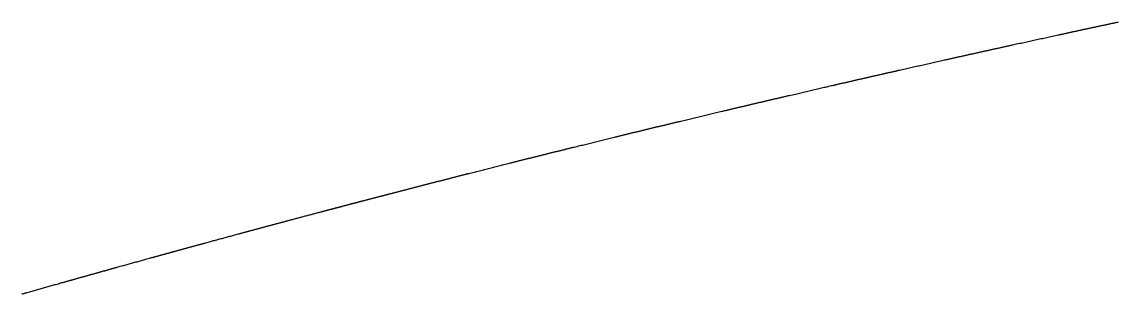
# Model space of a CAD drawing. Header units: millimetres. Extents: x 0 to 610, y 0 to 457.
# Drawn here: x 25.321 to 27.268, y 97.096 to 97.58 of the extents above; entities that cross this region are included whole.
import ezdxf

# ---------------------------------------------------------------- set-up
doc = ezdxf.new("R2010")
doc.units = ezdxf.units.MM
doc.layers.add('TEST_CUT_FIRST', color=1, linetype='Continuous')

msp = doc.modelspace()

# ---------------------------------------------------------------- linework, layer by layer
at = {"layer": 'TEST_CUT_FIRST'}
msp.add_lwpolyline([(25.32022, 97.09643), (25.3213, 97.09673), (25.32237, 97.09704), (25.3234, 97.09733), (25.32434, 97.0976), (25.32521, 97.09784), (25.32609, 97.09809), (25.32713, 97.09839), (25.32847, 97.09877), (25.3302, 97.09926), (25.33222, 97.09984), (25.3344, 97.10045), (25.3366, 97.10108), (25.33872, 97.10168), (25.34075, 97.10226), (25.34274, 97.10282), (25.34473, 97.10339), (25.34674, 97.10396), (25.34877, 97.10453), (25.35082, 97.10511), (25.35286, 97.10569), (25.3549, 97.10627), (25.35694, 97.10684), (25.35897, 97.10742), (25.361, 97.10799), (25.36302, 97.10857), (25.36505, 97.10914), (25.36709, 97.10972), (25.36913, 97.11029), (25.37117, 97.11087), (25.37322, 97.11145), (25.37525, 97.11202), (25.37726, 97.11259), (25.37925, 97.11315), (25.38124, 97.11371), (25.38327, 97.11429), (25.38539, 97.11489), (25.3876, 97.11551), (25.38979, 97.11613), (25.39181, 97.1167), (25.39353, 97.11718), (25.39484, 97.11755), (25.39586, 97.11784), (25.39671, 97.11808), (25.39753, 97.11831), (25.39845, 97.11857), (25.39945, 97.11885), (25.40049, 97.11914), (25.40154, 97.11944), (25.40256, 97.11972), (25.40357, 97.12001), (25.40456, 97.12029), (25.40555, 97.12056), (25.40654, 97.12084), (25.40754, 97.12113), (25.40855, 97.12141), (25.40955, 97.12169), (25.41056, 97.12197), (25.41156, 97.12226), (25.41256, 97.12254), (25.41356, 97.12282), (25.41456, 97.1231), (25.41557, 97.12338), (25.41657, 97.12366), (25.41757, 97.12394), (25.41857, 97.12423), (25.41957, 97.12451), (25.42057, 97.12479), (25.42158, 97.12507), (25.42258, 97.12535), (25.42358, 97.12563), (25.42458, 97.12591), (25.42558, 97.12619), (25.42659, 97.12648), (25.42759, 97.12676), (25.42859, 97.12704), (25.42959, 97.12732), (25.43059, 97.1276), (25.43159, 97.12788), (25.4326, 97.12816), (25.4336, 97.12844), (25.4346, 97.12872), (25.4356, 97.129), (25.4366, 97.12928), (25.43761, 97.12957), (25.43861, 97.12985), (25.43961, 97.13013), (25.44061, 97.13041), (25.44161, 97.13069), (25.44261, 97.13097), (25.44362, 97.13125), (25.44462, 97.13153), (25.44562, 97.13181), (25.44662, 97.13209), (25.44762, 97.13237), (25.44863, 97.13265), (25.44963, 97.13293), (25.45063, 97.13321), (25.45163, 97.13349), (25.45263, 97.13377), (25.45364, 97.13405), (25.45464, 97.13433), (25.45564, 97.13461), (25.45664, 97.13489), (25.45764, 97.13517), (25.45865, 97.13545), (25.45965, 97.13573), (25.46065, 97.13601), (25.46165, 97.13629), (25.46265, 97.13657), (25.46365, 97.13685), (25.46466, 97.13713), (25.46566, 97.13741), (25.46666, 97.13769), (25.46766, 97.13797), (25.46866, 97.13825), (25.46967, 97.13853), (25.47067, 97.13881), (25.47167, 97.13909), (25.47267, 97.13937), (25.47367, 97.13965), (25.47468, 97.13993), (25.47568, 97.14021), (25.47668, 97.14049), (25.47768, 97.14076), (25.47867, 97.14104), (25.47966, 97.14132), (25.48066, 97.1416), (25.48169, 97.14188), (25.48273, 97.14217), (25.48377, 97.14246), (25.48477, 97.14274), (25.4857, 97.143), (25.48653, 97.14323), (25.48739, 97.14347), (25.4884, 97.14375), (25.4897, 97.14411), (25.49138, 97.14458), (25.49334, 97.14512), (25.49545, 97.14571), (25.49759, 97.14631), (25.49964, 97.14688), (25.50161, 97.14742), (25.50354, 97.14796), (25.50547, 97.1485), (25.50742, 97.14904), (25.50939, 97.14959), (25.51137, 97.15014), (25.51336, 97.15069), (25.51533, 97.15123), (25.51731, 97.15178), (25.51927, 97.15233), (25.52124, 97.15287), (25.52321, 97.15342), (25.52518, 97.15396), (25.52715, 97.15451), (25.52913, 97.15506), (25.53111, 97.15561), (25.53309, 97.15615), (25.53506, 97.1567), (25.53701, 97.15724), (25.53894, 97.15777), (25.54087, 97.1583), (25.54284, 97.15885), (25.5449, 97.15942), (25.54704, 97.16001), (25.54916, 97.16059), (25.55112, 97.16114), (25.55279, 97.1616), (25.55406, 97.16195), (25.55504, 97.16222), (25.55586, 97.16245), (25.55666, 97.16267), (25.55755, 97.16291), (25.55852, 97.16318), (25.55953, 97.16346), (25.56054, 97.16374), (25.56153, 97.16401), (25.5625, 97.16428), (25.56346, 97.16454), (25.56442, 97.1648), (25.56538, 97.16507), (25.56635, 97.16534), (25.56732, 97.1656), (25.5683, 97.16587), (25.56927, 97.16614), (25.57024, 97.16641), (25.5712, 97.16667), (25.57217, 97.16694), (25.57314, 97.16721), (25.57411, 97.16747), (25.57508, 97.16774), (25.57605, 97.16801), (25.57702, 97.16827), (25.57799, 97.16854), (25.57896, 97.16881), (25.57993, 97.16907), (25.5809, 97.16934), (25.58187, 97.16961), (25.58284, 97.16987), (25.58381, 97.17014), (25.58478, 97.17041), (25.58575, 97.17067), (25.58671, 97.17094), (25.58768, 97.17121), (25.58865, 97.17147), (25.58962, 97.17174), (25.59059, 97.172), (25.59156, 97.17227), (25.59253, 97.17254), (25.5935, 97.1728), (25.59447, 97.17307), (25.59544, 97.17333), (25.59641, 97.1736), (25.59738, 97.17387), (25.59835, 97.17413), (25.59932, 97.1744), (25.60029, 97.17466), (25.60126, 97.17493), (25.60223, 97.1752), (25.60319, 97.17546), (25.60416, 97.17573), (25.60513, 97.17599), (25.6061, 97.17626), (25.60707, 97.17652), (25.60804, 97.17679), (25.60901, 97.17706), (25.60998, 97.17732), (25.61095, 97.17759), (25.61192, 97.17785), (25.61289, 97.17812), (25.61386, 97.17838), (25.61483, 97.17865), (25.6158, 97.17891), (25.61677, 97.17918), (25.61774, 97.17944), (25.61871, 97.17971), (25.61967, 97.17997), (25.62064, 97.18024), (25.62161, 97.1805), (25.62258, 97.18077), (25.62355, 97.18103), (25.62452, 97.1813), (25.62549, 97.18156), (25.62646, 97.18183), (25.62743, 97.18209), (25.6284, 97.18236), (25.62937, 97.18262), (25.63034, 97.18289), (25.63131, 97.18315), (25.63228, 97.18342), (25.63325, 97.18368), (25.63421, 97.18395), (25.63517, 97.18421), (25.63613, 97.18447), (25.6371, 97.18474), (25.63809, 97.18501), (25.6391, 97.18528), (25.64011, 97.18556), (25.64108, 97.18582), (25.64197, 97.18606), (25.64278, 97.18628), (25.64361, 97.18651), (25.64459, 97.18678), (25.64585, 97.18712), (25.64746, 97.18756), (25.64936, 97.18808), (25.6514, 97.18863), (25.65346, 97.18919), (25.65544, 97.18973), (25.65735, 97.19025), (25.65921, 97.19076), (25.66107, 97.19127), (25.66295, 97.19178), (25.66486, 97.19229), (25.66677, 97.19281), (25.66868, 97.19333), (25.67059, 97.19385), (25.6725, 97.19437), (25.6744, 97.19489), (25.6763, 97.1954), (25.6782, 97.19592), (25.6801, 97.19643), (25.682, 97.19695), (25.68391, 97.19747), (25.68583, 97.19799), (25.68774, 97.19851), (25.68964, 97.19902), (25.69152, 97.19953), (25.69338, 97.20003), (25.69525, 97.20054), (25.69715, 97.20105), (25.69914, 97.20159), (25.70121, 97.20215), (25.70325, 97.2027), (25.70515, 97.20322), (25.70675, 97.20365), (25.70798, 97.20398), (25.70893, 97.20424), (25.70972, 97.20445), (25.71049, 97.20466), (25.71134, 97.20489), (25.71227, 97.20514), (25.71324, 97.2054), (25.71422, 97.20567), (25.71518, 97.20593), (25.71611, 97.20618), (25.71704, 97.20643), (25.71796, 97.20668), (25.71889, 97.20693), (25.71982, 97.20718), (25.72076, 97.20743), (25.72169, 97.20768), (25.72263, 97.20794), (25.72356, 97.20819), (25.7245, 97.20844), (25.72543, 97.20869), (25.72636, 97.20894), (25.7273, 97.20919), (25.72823, 97.20945), (25.72916, 97.2097), (25.7301, 97.20995), (25.73103, 97.2102), (25.73197, 97.21045), (25.7329, 97.2107), (25.73383, 97.21096), (25.73477, 97.21121), (25.7357, 97.21146), (25.73664, 97.21171), (25.73757, 97.21196), (25.7385, 97.21221), (25.73944, 97.21246), (25.74037, 97.21272), (25.7413, 97.21297), (25.74224, 97.21322), (25.74317, 97.21347), (25.74411, 97.21372), (25.74504, 97.21397), (25.74597, 97.21422), (25.74691, 97.21447), (25.74784, 97.21472), (25.74878, 97.21497), (25.74971, 97.21523), (25.75064, 97.21548), (25.75158, 97.21573), (25.75251, 97.21598), (25.75344, 97.21623), (25.75438, 97.21648), (25.75531, 97.21673), (25.75625, 97.21698), (25.75718, 97.21723), (25.75811, 97.21748), (25.75905, 97.21773), (25.75998, 97.21798), (25.76091, 97.21823), (25.76185, 97.21848), (25.76278, 97.21873), (25.76372, 97.21898), (25.76465, 97.21923), (25.76558, 97.21948), (25.76652, 97.21974), (25.76745, 97.21999), (25.76838, 97.22024), (25.76932, 97.22049), (25.77025, 97.22074), (25.77119, 97.22099), (25.77212, 97.22124), (25.77305, 97.22149), (25.77399, 97.22174), (25.77492, 97.22199), (25.77585, 97.22224), (25.77679, 97.22249), (25.77772, 97.22274), (25.77865, 97.22298), (25.77959, 97.22323), (25.78052, 97.22348), (25.78146, 97.22373), (25.78239, 97.22398), (25.78333, 97.22423), (25.78426, 97.22448), (25.78519, 97.22473), (25.78611, 97.22498), (25.78704, 97.22523), (25.78797, 97.22548), (25.78893, 97.22573), (25.7899, 97.22599), (25.79086, 97.22625), (25.79179, 97.2265), (25.79266, 97.22673), (25.79346, 97.22694), (25.79428, 97.22716), (25.79522, 97.22741), (25.7964, 97.22773), (25.79788, 97.22812), (25.7996, 97.22858), (25.80144, 97.22907), (25.8033, 97.22957), (25.80509, 97.23004), (25.80682, 97.2305), (25.80851, 97.23096), (25.8102, 97.23141), (25.81191, 97.23186), (25.81363, 97.23232), (25.81537, 97.23278), (25.8171, 97.23324), (25.81884, 97.2337), (25.82056, 97.23416), (25.82229, 97.23462), (25.82401, 97.23508), (25.82573, 97.23554), (25.82745, 97.23599), (25.82918, 97.23645), (25.83091, 97.23691), (25.83265, 97.23737), (25.83438, 97.23783), (25.83611, 97.23829), (25.83781, 97.23874), (25.8395, 97.23919), (25.84119, 97.23964), (25.84291, 97.2401), (25.84472, 97.24057), (25.8466, 97.24107), (25.84847, 97.24157), (25.85018, 97.24202), (25.85162, 97.2424), (25.8527, 97.24269), (25.8535, 97.2429), (25.85416, 97.24307), (25.85479, 97.24324), (25.8555, 97.24343), (25.85629, 97.24364), (25.85712, 97.24386), (25.85796, 97.24408), (25.85877, 97.24429), (25.85956, 97.2445), (25.86035, 97.24471), (25.86113, 97.24492), (25.86191, 97.24512), (25.86271, 97.24533), (25.8635, 97.24554), (25.8643, 97.24575), (25.86509, 97.24596), (25.86588, 97.24617), (25.86667, 97.24638), (25.86746, 97.24659), (25.86826, 97.2468), (25.86905, 97.24701), (25.86984, 97.24722), (25.87063, 97.24743), (25.87142, 97.24764), (25.87222, 97.24785), (25.87301, 97.24806), (25.8738, 97.24826), (25.87459, 97.24847), (25.87539, 97.24868), (25.87618, 97.24889), (25.87697, 97.2491), (25.87776, 97.24931), (25.87855, 97.24952), (25.87935, 97.24973), (25.88014, 97.24994), (25.88093, 97.25014), (25.88172, 97.25035), (25.88251, 97.25056), (25.88331, 97.25077), (25.8841, 97.25098), (25.88489, 97.25119), (25.88568, 97.2514), (25.88647, 97.2516), (25.88727, 97.25181), (25.88806, 97.25202), (25.88885, 97.25223), (25.88964, 97.25244), (25.89043, 97.25265), (25.89123, 97.25286), (25.89202, 97.25306), (25.89281, 97.25327), (25.8936, 97.25348), (25.89439, 97.25369), (25.89519, 97.2539), (25.89598, 97.25411), (25.89677, 97.25431), (25.89756, 97.25452), (25.89835, 97.25473), (25.89915, 97.25494), (25.89994, 97.25515), (25.90073, 97.25535), (25.90152, 97.25556), (25.90231, 97.25577), (25.90311, 97.25598), (25.9039, 97.25619), (25.90469, 97.25639), (25.90548, 97.2566), (25.90627, 97.25681), (25.90707, 97.25702), (25.90786, 97.25723), (25.90865, 97.25743), (25.90944, 97.25764), (25.91023, 97.25785), (25.91103, 97.25806), (25.91182, 97.25826), (25.91261, 97.25847), (25.9134, 97.25868), (25.91419, 97.25889), (25.91498, 97.2591), (25.91578, 97.2593), (25.91657, 97.25951), (25.91736, 97.25972), (25.91815, 97.25993), (25.91894, 97.26013), (25.91973, 97.26034), (25.92053, 97.26055), (25.92132, 97.26076), (25.92212, 97.26096), (25.92291, 97.26117), (25.9237, 97.26138), (25.92449, 97.26159), (25.92526, 97.26179), (25.92604, 97.26199), (25.92683, 97.2622), (25.92766, 97.26241), (25.92852, 97.26264), (25.92942, 97.26288), (25.93034, 97.26312), (25.93126, 97.26336), (25.93217, 97.26359), (25.93307, 97.26383), (25.93396, 97.26406), (25.93486, 97.2643), (25.93576, 97.26453), (25.93666, 97.26477), (25.93756, 97.265), (25.93846, 97.26524), (25.93936, 97.26547), (25.94026, 97.26571), (25.94116, 97.26595), (25.94206, 97.26618), (25.94296, 97.26641), (25.94386, 97.26665), (25.94476, 97.26688), (25.94566, 97.26712), (25.94657, 97.26736), (25.94748, 97.26759), (25.94838, 97.26783), (25.94927, 97.26806), (25.95013, 97.26829), (25.951, 97.26851), (25.9519, 97.26875), (25.95287, 97.269), (25.9539, 97.26927), (25.95492, 97.26953), (25.95581, 97.26977), (25.95647, 97.26994), (25.95682, 97.27003), (25.95692, 97.27006), (25.95691, 97.27005), (25.95695, 97.27006), (25.95706, 97.27009), (25.9572, 97.27013), (25.95734, 97.27016), (25.95747, 97.2702), (25.95758, 97.27023), (25.95768, 97.27025), (25.95778, 97.27028), (25.95788, 97.2703), (25.95799, 97.27033), (25.9581, 97.27036), (25.95821, 97.27039), (25.95832, 97.27042), (25.95843, 97.27045), (25.95854, 97.27048), (25.95865, 97.2705), (25.95875, 97.27053), (25.95886, 97.27056), (25.95897, 97.27059), (25.95908, 97.27062), (25.95919, 97.27065), (25.9593, 97.27067), (25.95941, 97.2707), (25.95952, 97.27073), (25.95963, 97.27076), (25.95973, 97.27079), (25.95984, 97.27082), (25.95995, 97.27084), (25.96006, 97.27087), (25.96017, 97.2709), (25.96028, 97.27093), (25.96039, 97.27096), (25.9605, 97.27099), (25.9606, 97.27101), (25.96071, 97.27104), (25.96082, 97.27107), (25.96093, 97.2711), (25.96104, 97.27113), (25.96115, 97.27116), (25.96126, 97.27118), (25.96137, 97.27121), (25.96147, 97.27124), (25.96158, 97.27127), (25.96169, 97.2713), (25.9618, 97.27133), (25.96191, 97.27135), (25.96202, 97.27138), (25.96213, 97.27141), (25.96224, 97.27144), (25.96234, 97.27147), (25.96245, 97.2715), (25.96256, 97.27152), (25.96267, 97.27155), (25.96278, 97.27158), (25.96289, 97.27161), (25.963, 97.27164), (25.96311, 97.27167), (25.96322, 97.27169), (25.96332, 97.27172), (25.96343, 97.27175), (25.96354, 97.27178), (25.96365, 97.27181), (25.96376, 97.27183), (25.96387, 97.27186), (25.96398, 97.27189), (25.96409, 97.27192), (25.96419, 97.27195), (25.9643, 97.27198), (25.96441, 97.272), (25.96452, 97.27203), (25.96463, 97.27206), (25.96474, 97.27209), (25.96485, 97.27212), (25.96496, 97.27215), (25.96506, 97.27217), (25.96517, 97.2722), (25.96528, 97.27223), (25.96539, 97.27226), (25.9655, 97.27229), (25.96561, 97.27232), (25.96572, 97.27234), (25.96583, 97.27237), (25.96593, 97.2724), (25.96604, 97.27243), (25.96615, 97.27246), (25.96626, 97.27249), (25.96637, 97.27251), (25.96648, 97.27254), (25.96659, 97.27257), (25.9667, 97.2726), (25.9668, 97.27263), (25.96691, 97.27266), (25.96702, 97.27268), (25.96713, 97.27271), (25.96724, 97.27274), (25.96735, 97.27277), (25.96746, 97.2728), (25.96757, 97.27283), (25.96767, 97.27285), (25.96778, 97.27288), (25.96789, 97.27291), (25.968, 97.27294), (25.96811, 97.27297), (25.96822, 97.27299), (25.96833, 97.27302), (25.96844, 97.27305), (25.96854, 97.27308), (25.96865, 97.27311), (25.96876, 97.27314), (25.96887, 97.27316), (25.96898, 97.27319), (25.96909, 97.27322), (25.9692, 97.27325), (25.96931, 97.27328), (25.96941, 97.27331), (25.96952, 97.27333), (25.96963, 97.27336), (25.96974, 97.27339), (25.96985, 97.27342), (25.96996, 97.27345), (25.97007, 97.27348), (25.97018, 97.2735), (25.97029, 97.27353), (25.97039, 97.27356), (25.97152, 97.27385), (25.97266, 97.27415), (25.97379, 97.27444), (25.97492, 97.27474), (25.97605, 97.27503), (25.97718, 97.27532), (25.97831, 97.27562), (25.97944, 97.27591), (25.98057, 97.27621), (25.9817, 97.2765), (25.98283, 97.27679), (25.98396, 97.27709), (25.9851, 97.27738), (25.98623, 97.27767), (25.98736, 97.27797), (25.98849, 97.27826), (25.98962, 97.27855), (25.99075, 97.27885), (25.99188, 97.27914), (25.99301, 97.27943), (25.99414, 97.27973), (25.99528, 97.28002), (25.99641, 97.28031), (25.99754, 97.28061), (25.99867, 97.2809), (25.9998, 97.28119), (26.00093, 97.28148), (26.00206, 97.28178), (26.00319, 97.28207), (26.00433, 97.28236), (26.00546, 97.28266), (26.00659, 97.28295), (26.00772, 97.28324), (26.00885, 97.28353), (26.00998, 97.28383), (26.01111, 97.28412), (26.01225, 97.28441), (26.01338, 97.2847), (26.01451, 97.285), (26.01564, 97.28529), (26.01677, 97.28558), (26.0179, 97.28587), (26.01904, 97.28616), (26.02017, 97.28646), (26.0213, 97.28675), (26.02243, 97.28704), (26.02356, 97.28733), (26.0247, 97.28762), (26.02583, 97.28792), (26.02696, 97.28821), (26.02809, 97.2885), (26.02922, 97.28879), (26.03036, 97.28908), (26.03149, 97.28937), (26.03262, 97.28967), (26.03375, 97.28996), (26.03488, 97.29025), (26.03602, 97.29054), (26.03715, 97.29083), (26.03828, 97.29112), (26.03941, 97.29141), (26.04054, 97.2917), (26.04168, 97.292), (26.04281, 97.29229), (26.04394, 97.29258), (26.04507, 97.29287), (26.0462, 97.29316), (26.04734, 97.29345), (26.04847, 97.29374), (26.0496, 97.29403), (26.05073, 97.29432), (26.05187, 97.29461), (26.053, 97.29491), (26.05413, 97.2952), (26.05526, 97.29549), (26.0564, 97.29578), (26.05753, 97.29607), (26.05866, 97.29636), (26.05979, 97.29665), (26.06093, 97.29694), (26.06206, 97.29723), (26.06319, 97.29752), (26.06433, 97.29781), (26.06546, 97.2981), (26.06659, 97.29839), (26.06772, 97.29868), (26.06886, 97.29897), (26.06999, 97.29926), (26.07112, 97.29955), (26.07225, 97.29984), (26.07339, 97.30013), (26.07452, 97.30042), (26.07565, 97.30071), (26.07679, 97.301), (26.07792, 97.30129), (26.07905, 97.30158), (26.08018, 97.30187), (26.08132, 97.30216), (26.08245, 97.30245), (26.08358, 97.30274), (26.08472, 97.30303), (26.08585, 97.30331), (26.08698, 97.3036), (26.08812, 97.30389), (26.08925, 97.30418), (26.09038, 97.30447), (26.09152, 97.30476), (26.09265, 97.30505), (26.09378, 97.30534), (26.09491, 97.30563), (26.09605, 97.30592), (26.09718, 97.30621), (26.09832, 97.3065), (26.09946, 97.30678), (26.10059, 97.30707), (26.10172, 97.30736), (26.10284, 97.30765), (26.10396, 97.30793), (26.10509, 97.30822), (26.10625, 97.30851), (26.10744, 97.30882), (26.10862, 97.30912), (26.10975, 97.3094), (26.11078, 97.30967), (26.11172, 97.30991), (26.11268, 97.31015), (26.11383, 97.31044), (26.11532, 97.31082), (26.11726, 97.31131), (26.11954, 97.31189), (26.122, 97.31252), (26.12449, 97.31315), (26.12688, 97.31375), (26.12917, 97.31434), (26.13142, 97.31491), (26.13366, 97.31547), (26.13592, 97.31605), (26.13822, 97.31663), (26.14052, 97.31721), (26.14283, 97.3178), (26.14513, 97.31838), (26.14742, 97.31896), (26.14971, 97.31954), (26.152, 97.32012), (26.15429, 97.32069), (26.15658, 97.32127), (26.15887, 97.32185), (26.16118, 97.32243), (26.16348, 97.32301), (26.16579, 97.32359), (26.16808, 97.32417), (26.17035, 97.32474), (26.17259, 97.32531), (26.17484, 97.32588), (26.17714, 97.32645), (26.17953, 97.32705), (26.18201, 97.32768), (26.18447, 97.3283), (26.18676, 97.32887), (26.1887, 97.32936), (26.19021, 97.32974), (26.19138, 97.33003), (26.19237, 97.33028), (26.19334, 97.33053), (26.19441, 97.33079), (26.19556, 97.33108), (26.19677, 97.33139), (26.19798, 97.33169), (26.19916, 97.33199), (26.20033, 97.33228), (26.20147, 97.33257), (26.20262, 97.33285), (26.20377, 97.33314), (26.20493, 97.33343), (26.2061, 97.33372), (26.20726, 97.33402), (26.20842, 97.33431), (26.20958, 97.3346), (26.21074, 97.33489), (26.2119, 97.33518), (26.21306, 97.33547), (26.21422, 97.33576), (26.21538, 97.33605), (26.21654, 97.33634), (26.2177, 97.33663), (26.21886, 97.33692), (26.22002, 97.33721), (26.22118, 97.3375), (26.22234, 97.33779), (26.2235, 97.33808), (26.22466, 97.33837), (26.22582, 97.33866), (26.22698, 97.33895), (26.22814, 97.33924), (26.2293, 97.33953), (26.23046, 97.33982), (26.23162, 97.34011), (26.23278, 97.3404), (26.23394, 97.34068), (26.2351, 97.34097), (26.23626, 97.34126), (26.23742, 97.34155), (26.23858, 97.34184), (26.23975, 97.34213), (26.24091, 97.34242), (26.24207, 97.34271), (26.24323, 97.343), (26.24439, 97.34329), (26.24555, 97.34358), (26.24671, 97.34387), (26.24787, 97.34415), (26.24903, 97.34444), (26.25019, 97.34473), (26.25135, 97.34502), (26.25251, 97.34531), (26.25367, 97.3456), (26.25483, 97.34589), (26.25599, 97.34618), (26.25716, 97.34646), (26.25832, 97.34675), (26.25948, 97.34704), (26.26064, 97.34733), (26.2618, 97.34762), (26.26296, 97.34791), (26.26412, 97.34819), (26.26528, 97.34848), (26.26644, 97.34877), (26.2676, 97.34906), (26.26876, 97.34935), (26.26993, 97.34963), (26.27109, 97.34992), (26.27225, 97.35021), (26.27341, 97.3505), (26.27457, 97.35079), (26.27573, 97.35107), (26.27689, 97.35136), (26.27805, 97.35165), (26.27921, 97.35194), (26.28037, 97.35222), (26.28154, 97.35251), (26.2827, 97.3528), (26.28387, 97.35309), (26.28503, 97.35338), (26.28618, 97.35366), (26.28733, 97.35395), (26.28848, 97.35423), (26.28964, 97.35452), (26.29083, 97.35481), (26.29204, 97.35511), (26.29325, 97.35541), (26.29441, 97.3557), (26.29547, 97.35596), (26.29644, 97.3562), (26.29742, 97.35644), (26.2986, 97.35673), (26.30012, 97.35711), (26.30211, 97.3576), (26.30444, 97.35817), (26.30697, 97.3588), (26.30952, 97.35942), (26.31196, 97.36003), (26.31432, 97.36061), (26.31662, 97.36117), (26.31892, 97.36174), (26.32124, 97.36231), (26.32359, 97.36289), (26.32595, 97.36347), (26.32831, 97.36405), (26.33067, 97.36463), (26.33302, 97.36521), (26.33537, 97.36579), (26.33772, 97.36636), (26.34006, 97.36694), (26.34241, 97.36751), (26.34476, 97.36809), (26.34712, 97.36867), (26.34948, 97.36925), (26.35184, 97.36983), (26.35419, 97.3704), (26.35652, 97.37097), (26.35882, 97.37153), (26.36112, 97.3721), (26.36348, 97.37267), (26.36592, 97.37327), (26.36847, 97.37389), (26.37099, 97.37451), (26.37333, 97.37508), (26.37533, 97.37557), (26.37687, 97.37594), (26.37807, 97.37624), (26.37909, 97.37649), (26.38008, 97.37673), (26.38117, 97.37699), (26.38236, 97.37728), (26.38359, 97.37758), (26.38484, 97.37789), (26.38605, 97.37818), (26.38724, 97.37847), (26.38842, 97.37876), (26.38959, 97.37904), (26.39077, 97.37933), (26.39196, 97.37962), (26.39315, 97.37991), (26.39435, 97.3802), (26.39554, 97.38049), (26.39673, 97.38078), (26.39791, 97.38107), (26.3991, 97.38136), (26.40029, 97.38165), (26.40148, 97.38194), (26.40267, 97.38223), (26.40386, 97.38252), (26.40505, 97.3828), (26.40624, 97.38309), (26.40742, 97.38338), (26.40861, 97.38367), (26.4098, 97.38396), (26.41099, 97.38425), (26.41218, 97.38454), (26.41337, 97.38483), (26.41456, 97.38511), (26.41575, 97.3854), (26.41694, 97.38569), (26.41813, 97.38598), (26.41932, 97.38627), (26.42051, 97.38656), (26.4217, 97.38684), (26.42288, 97.38713), (26.42407, 97.38742), (26.42526, 97.38771), (26.42645, 97.388), (26.42764, 97.38828), (26.42883, 97.38857), (26.43002, 97.38886), (26.43121, 97.38915), (26.4324, 97.38944), (26.43359, 97.38972), (26.43478, 97.39001), (26.43597, 97.3903), (26.43716, 97.39059), (26.43835, 97.39087), (26.43954, 97.39116), (26.44073, 97.39145), (26.44192, 97.39174), (26.44311, 97.39202), (26.4443, 97.39231), (26.44549, 97.3926), (26.44668, 97.39289), (26.44787, 97.39317), (26.44906, 97.39346), (26.45024, 97.39375), (26.45143, 97.39404), (26.45262, 97.39432), (26.45381, 97.39461), (26.455, 97.3949), (26.45619, 97.39518), (26.45738, 97.39547), (26.45857, 97.39576), (26.45976, 97.39604), (26.46095, 97.39633), (26.46214, 97.39662), (26.46333, 97.3969), (26.46452, 97.39719), (26.46571, 97.39748), (26.4669, 97.39776), (26.46809, 97.39805), (26.46928, 97.39834), (26.47047, 97.39862), (26.47167, 97.39891), (26.47286, 97.3992), (26.47405, 97.39948), (26.47524, 97.39977), (26.47641, 97.40005), (26.47759, 97.40033), (26.47878, 97.40062), (26.48, 97.40091), (26.48124, 97.40121), (26.48248, 97.40151), (26.48367, 97.40179), (26.48476, 97.40205), (26.48574, 97.40229), (26.48675, 97.40253), (26.48796, 97.40282), (26.48952, 97.4032), (26.49155, 97.40368), (26.49394, 97.40426), (26.49651, 97.40487), (26.49912, 97.4055), (26.50162, 97.4061), (26.50402, 97.40667), (26.50638, 97.40724), (26.50872, 97.4078), (26.51109, 97.40836), (26.51349, 97.40894), (26.51591, 97.40952), (26.51832, 97.41009), (26.52073, 97.41067), (26.52313, 97.41124), (26.52553, 97.41181), (26.52793, 97.41238), (26.53032, 97.41296), (26.53272, 97.41353), (26.53512, 97.4141), (26.53753, 97.41467), (26.53995, 97.41525), (26.54236, 97.41582), (26.54476, 97.41639), (26.54714, 97.41696), (26.54948, 97.41752), (26.55184, 97.41808), (26.55424, 97.41865), (26.55674, 97.41924), (26.55934, 97.41986), (26.56192, 97.42047), (26.56431, 97.42104), (26.56635, 97.42152), (26.56792, 97.4219), (26.56915, 97.42219), (26.57018, 97.42243), (26.57119, 97.42267), (26.5723, 97.42293), (26.57351, 97.42322), (26.57477, 97.42352), (26.57603, 97.42382), (26.57727, 97.42411), (26.57848, 97.4244), (26.57968, 97.42468), (26.58088, 97.42496), (26.58208, 97.42525), (26.58329, 97.42553), (26.5845, 97.42582), (26.58572, 97.42611), (26.58693, 97.4264), (26.58814, 97.42668), (26.58935, 97.42697), (26.59056, 97.42725), (26.59177, 97.42754), (26.59298, 97.42783), (26.5942, 97.42811), (26.59541, 97.4284), (26.59662, 97.42868), (26.59783, 97.42897), (26.59904, 97.42926), (26.60025, 97.42954), (26.60146, 97.42983), (26.60267, 97.43011), (26.60388, 97.4304), (26.60509, 97.43068), (26.60631, 97.43097), (26.60752, 97.43125), (26.60873, 97.43154), (26.60994, 97.43183), (26.61115, 97.43211), (26.61236, 97.4324), (26.61357, 97.43268), (26.61478, 97.43297), (26.61599, 97.43325), (26.61721, 97.43354), (26.61842, 97.43382), (26.61963, 97.43411), (26.62084, 97.43439), (26.62205, 97.43468), (26.62326, 97.43496), (26.62447, 97.43525), (26.62569, 97.43553), (26.6269, 97.43582), (26.62811, 97.4361), (26.62932, 97.43638), (26.63053, 97.43667), (26.63174, 97.43695), (26.63295, 97.43724), (26.63417, 97.43752), (26.63538, 97.43781), (26.63659, 97.43809), (26.6378, 97.43838), (26.63901, 97.43866), (26.64022, 97.43894), (26.64143, 97.43923), (26.64265, 97.43951), (26.64386, 97.4398), (26.64507, 97.44008), (26.64628, 97.44036), (26.64749, 97.44065), (26.64871, 97.44093), (26.64992, 97.44122), (26.65113, 97.4415), (26.65234, 97.44178), (26.65355, 97.44207), (26.65476, 97.44235), (26.65598, 97.44263), (26.65719, 97.44292), (26.6584, 97.4432), (26.65961, 97.44348), (26.66082, 97.44377), (26.66203, 97.44405), (26.66325, 97.44433), (26.66446, 97.44462), (26.66568, 97.4449), (26.66689, 97.44519), (26.6681, 97.44547), (26.66929, 97.44575), (26.67049, 97.44603), (26.6717, 97.44631), (26.67294, 97.4466), (26.67421, 97.4469), (26.67547, 97.44719), (26.67668, 97.44747), (26.67779, 97.44773), (26.67879, 97.44796), (26.67982, 97.4482), (26.68105, 97.44849), (26.68264, 97.44886), (26.68471, 97.44934), (26.68715, 97.44991), (26.68978, 97.45052), (26.69244, 97.45114), (26.69499, 97.45174), (26.69744, 97.45231), (26.69984, 97.45287), (26.70224, 97.45342), (26.70466, 97.45398), (26.70711, 97.45455), (26.70957, 97.45512), (26.71203, 97.4557), (26.71449, 97.45627), (26.71694, 97.45684), (26.71939, 97.4574), (26.72183, 97.45797), (26.72428, 97.45854), (26.72672, 97.4591), (26.72918, 97.45967), (26.73163, 97.46024), (26.7341, 97.46081), (26.73656, 97.46138), (26.73901, 97.46194), (26.74144, 97.4625), (26.74383, 97.46306), (26.74623, 97.46361), (26.74869, 97.46418), (26.75124, 97.46477), (26.75389, 97.46538), (26.75652, 97.46599), (26.75896, 97.46655), (26.76104, 97.46703), (26.76265, 97.4674), (26.7639, 97.46769), (26.76496, 97.46793), (26.76599, 97.46817), (26.76713, 97.46843), (26.76837, 97.46871), (26.76965, 97.46901), (26.77095, 97.46931), (26.77221, 97.4696), (26.77345, 97.46988), (26.77467, 97.47017), (26.7759, 97.47045), (26.77713, 97.47073), (26.77837, 97.47101), (26.77961, 97.4713), (26.78085, 97.47158), (26.78209, 97.47187), (26.78333, 97.47215), (26.78456, 97.47244), (26.7858, 97.47272), (26.78704, 97.47301), (26.78828, 97.47329), (26.78952, 97.47357), (26.79075, 97.47386), (26.79199, 97.47414), (26.79323, 97.47443), (26.79447, 97.47471), (26.79571, 97.47499), (26.79695, 97.47528), (26.79818, 97.47556), (26.79942, 97.47584), (26.80066, 97.47613), (26.8019, 97.47641), (26.80314, 97.4767), (26.80438, 97.47698), (26.80561, 97.47726), (26.80685, 97.47755), (26.80809, 97.47783), (26.80933, 97.47811), (26.81057, 97.4784), (26.81181, 97.47868), (26.81305, 97.47896), (26.81428, 97.47924), (26.81552, 97.47953), (26.81676, 97.47981), (26.818, 97.48009), (26.81924, 97.48038), (26.82048, 97.48066), (26.82172, 97.48094), (26.82295, 97.48123), (26.82419, 97.48151), (26.82543, 97.48179), (26.82667, 97.48207), (26.82791, 97.48236), (26.82915, 97.48264), (26.83039, 97.48292), (26.83163, 97.4832), (26.83286, 97.48349), (26.8341, 97.48377), (26.83534, 97.48405), (26.83658, 97.48433), (26.83782, 97.48461), (26.83906, 97.4849), (26.8403, 97.48518), (26.84154, 97.48546), (26.84278, 97.48574), (26.84401, 97.48602), (26.84525, 97.48631), (26.84649, 97.48659), (26.84773, 97.48687), (26.84897, 97.48715), (26.85021, 97.48743), (26.85145, 97.48772), (26.85269, 97.488), (26.85393, 97.48828), (26.85517, 97.48856), (26.8564, 97.48884), (26.85764, 97.48912), (26.85888, 97.4894), (26.86012, 97.48969), (26.86137, 97.48997), (26.86261, 97.49025), (26.86385, 97.49053), (26.86508, 97.49081), (26.8663, 97.49109), (26.86753, 97.49137), (26.86877, 97.49165), (26.87004, 97.49193), (26.87133, 97.49223), (26.87262, 97.49252), (26.87386, 97.4928), (26.87499, 97.49306), (26.87602, 97.49329), (26.87707, 97.49353), (26.87833, 97.49381), (26.87995, 97.49418), (26.88206, 97.49466), (26.88455, 97.49522), (26.88723, 97.49583), (26.88994, 97.49644), (26.89254, 97.49703), (26.89504, 97.49759), (26.89749, 97.49814), (26.89993, 97.49869), (26.9024, 97.49925), (26.90489, 97.49981), (26.9074, 97.50038), (26.90992, 97.50095), (26.91242, 97.50151), (26.91492, 97.50207), (26.91741, 97.50264), (26.91991, 97.5032), (26.9224, 97.50376), (26.92489, 97.50432), (26.92739, 97.50488), (26.9299, 97.50544), (26.93241, 97.50601), (26.93492, 97.50657), (26.93742, 97.50713), (26.93989, 97.50769), (26.94233, 97.50823), (26.94478, 97.50878), (26.94728, 97.50934), (26.94988, 97.50993), (26.95259, 97.51053), (26.95527, 97.51113), (26.95776, 97.51169), (26.95987, 97.51216), (26.96151, 97.51253), (26.96278, 97.51281), (26.96386, 97.51305), (26.96491, 97.51329), (26.96606, 97.51355), (26.96732, 97.51383), (26.96863, 97.51412), (26.96994, 97.51441), (26.97123, 97.5147), (26.97249, 97.51498), (26.97373, 97.51526), (26.97497, 97.51554), (26.97623, 97.51582), (26.97748, 97.5161), (26.97875, 97.51638), (26.98001, 97.51666), (26.98127, 97.51694), (26.98253, 97.51722), (26.98378, 97.5175), (26.98504, 97.51778), (26.9863, 97.51806), (26.98756, 97.51834), (26.98882, 97.51862), (26.99008, 97.5189), (26.99133, 97.51918), (26.99259, 97.51946), (26.99385, 97.51974), (26.99511, 97.52002), (26.99637, 97.5203), (26.99763, 97.52058), (26.99889, 97.52086), (27.00014, 97.52114), (27.0014, 97.52142), (27.00266, 97.5217), (27.00392, 97.52198), (27.00518, 97.52226), (27.00644, 97.52254), (27.0077, 97.52282), (27.00896, 97.5231), (27.01022, 97.52338), (27.01147, 97.52366), (27.01273, 97.52394), (27.01399, 97.52422), (27.01525, 97.5245), (27.01651, 97.52478), (27.01777, 97.52506), (27.01903, 97.52534), (27.02029, 97.52561), (27.02155, 97.52589), (27.0228, 97.52617), (27.02406, 97.52645), (27.02532, 97.52673), (27.02658, 97.52701), (27.02784, 97.52729), (27.0291, 97.52757), (27.03036, 97.52785), (27.03162, 97.52812), (27.03288, 97.5284), (27.03414, 97.52868), (27.03539, 97.52896), (27.03665, 97.52924), (27.03791, 97.52952), (27.03917, 97.52979), (27.04043, 97.53007), (27.04169, 97.53035), (27.04295, 97.53063), (27.04421, 97.53091), (27.04547, 97.53119), (27.04673, 97.53146), (27.04799, 97.53174), (27.04925, 97.53202), (27.05051, 97.5323), (27.05177, 97.53258), (27.05302, 97.53285), (27.05428, 97.53313), (27.05554, 97.53341), (27.0568, 97.53369), (27.05806, 97.53396), (27.05932, 97.53424), (27.06058, 97.53452), (27.06184, 97.5348), (27.06311, 97.53508), (27.06437, 97.53535), (27.06562, 97.53563), (27.06686, 97.5359), (27.06811, 97.53618), (27.06937, 97.53645), (27.07066, 97.53674), (27.07197, 97.53703), (27.07328, 97.53732), (27.07454, 97.53759), (27.07569, 97.53785), (27.07674, 97.53807), (27.07781, 97.53831), (27.07908, 97.53859), (27.08073, 97.53895), (27.08288, 97.53942), (27.0854, 97.53998), (27.08812, 97.54057), (27.09087, 97.54118), (27.09351, 97.54176), (27.09605, 97.54231), (27.09853, 97.54286), (27.10101, 97.5434), (27.10352, 97.54395), (27.10605, 97.5445), (27.1086, 97.54506), (27.11115, 97.54562), (27.1137, 97.54618), (27.11623, 97.54673), (27.11876, 97.54728), (27.12129, 97.54783), (27.12382, 97.54839), (27.12635, 97.54894), (27.12889, 97.54949), (27.13143, 97.55005), (27.13399, 97.5506), (27.13653, 97.55116), (27.13907, 97.55171), (27.14158, 97.55226), (27.14406, 97.5528), (27.14654, 97.55334), (27.14908, 97.55389), (27.15172, 97.55446), (27.15447, 97.55506), (27.15719, 97.55565), (27.15971, 97.5562), (27.16186, 97.55667), (27.16353, 97.55703), (27.16482, 97.55731), (27.16591, 97.55754), (27.16697, 97.55777), (27.16814, 97.55803), (27.16941, 97.5583), (27.17074, 97.55859), (27.17207, 97.55888), (27.17337, 97.55916), (27.17465, 97.55944), (27.17591, 97.55971), (27.17717, 97.55998), (27.17844, 97.56026), (27.17972, 97.56053), (27.181, 97.56081), (27.18228, 97.56109), (27.18356, 97.56136), (27.18483, 97.56164), (27.18611, 97.56192), (27.18738, 97.56219), (27.18866, 97.56247), (27.18993, 97.56274), (27.19121, 97.56302), (27.19249, 97.5633), (27.19376, 97.56357), (27.19504, 97.56385), (27.19631, 97.56412), (27.19759, 97.5644), (27.19887, 97.56467), (27.20014, 97.56495), (27.20142, 97.56522), (27.20269, 97.5655), (27.20397, 97.56577), (27.20525, 97.56605), (27.20652, 97.56632), (27.2078, 97.5666), (27.20908, 97.56687), (27.21035, 97.56715), (27.21163, 97.56742), (27.2129, 97.5677), (27.21418, 97.56797), (27.21546, 97.56825), (27.21673, 97.56852), (27.21801, 97.5688), (27.21929, 97.56907), (27.22056, 97.56935), (27.22184, 97.56962), (27.22311, 97.5699), (27.22439, 97.57017), (27.22567, 97.57044), (27.22694, 97.57072), (27.22822, 97.57099), (27.2295, 97.57127), (27.23077, 97.57154), (27.23205, 97.57182), (27.23333, 97.57209), (27.2346, 97.57236), (27.23588, 97.57264), (27.23716, 97.57291), (27.23843, 97.57318), (27.23971, 97.57346), (27.24099, 97.57373), (27.24226, 97.57401), (27.24354, 97.57428), (27.24482, 97.57455), (27.24609, 97.57483), (27.24737, 97.5751), (27.24865, 97.57537), (27.24992, 97.57565), (27.2512, 97.57592), (27.25248, 97.57619), (27.25375, 97.57647), (27.25503, 97.57674), (27.25631, 97.57701), (27.25758, 97.57729), (27.25886, 97.57756), (27.26014, 97.57783), (27.26141, 97.57811), (27.26269, 97.57838), (27.26397, 97.57865), (27.26525, 97.57892), (27.26653, 97.5792), (27.2678, 97.57947), (27.26907, 97.57974)], dxfattribs=at)

doc.saveas('drawing.dxf')
